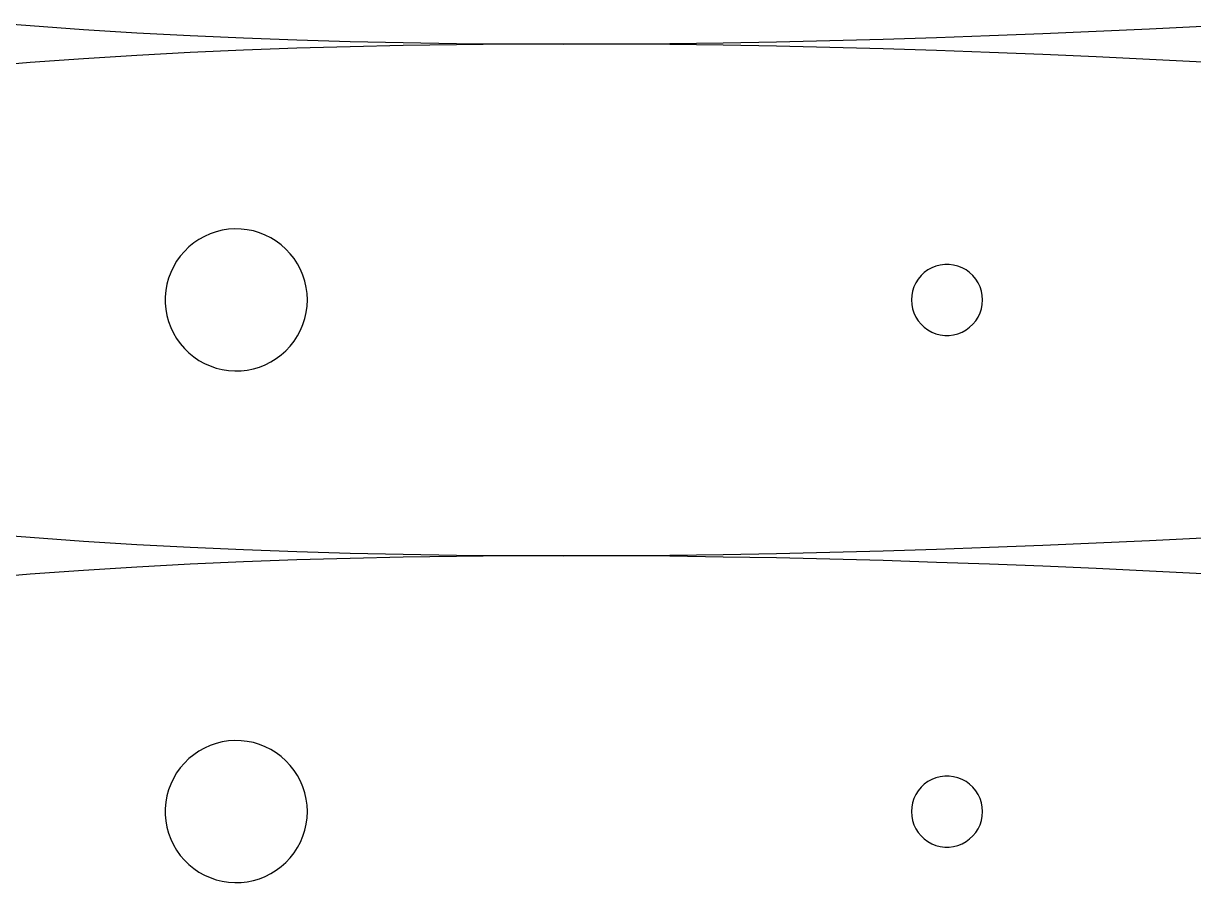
# Model space of a CAD drawing. Extents: x 0 to 1250, y 0 to 2500.
# Drawn here: x 652 to 734.4, y 337.1 to 397.6 of the extents above; entities that cross this region are included whole.
import ezdxf

# ---------------------------------------------------------------- set-up
doc = ezdxf.new("R2010")
doc.units = 0
doc.layers.get('0').update_dxf_attribs({"linetype": 'CONTINUOUS', "lineweight": 25})

msp = doc.modelspace()

# ---------------------------------------------------------------- linework, layer by layer
for points in [[(650.62, 397.613), (652.494, 397.461), (656.246, 397.189), (660, 396.954), (663.748, 396.754), (667.497, 396.587), (671.248, 396.451), (675, 396.342), (678.75, 396.26), (682.5, 396.203), (686.25, 396.17), (690.001, 396.158), (693.752, 396.168), (697.502, 396.199), (701.253, 396.248), (705.003, 396.316), (708.753, 396.402), (712.502, 396.504), (716.251, 396.622), (720, 396.755), (723.752, 396.902), (727.504, 397.063), (731.255, 397.237), (735.005, 397.423)], [(735.005, 394.894), (731.255, 395.08), (727.504, 395.254), (723.752, 395.414), (720, 395.562), (716.251, 395.695), (712.502, 395.813), (708.753, 395.915), (705.003, 396.001), (701.253, 396.069), (697.502, 396.118), (693.752, 396.148), (690.001, 396.158), (686.25, 396.147), (682.5, 396.114), (678.75, 396.056), (675, 395.974), (671.248, 395.866), (667.497, 395.729), (663.748, 395.562), (660, 395.363), (656.246, 395.128), (652.494, 394.856), (650.62, 394.704)], [(650.62, 361.598), (652.494, 361.447), (656.246, 361.174), (660, 360.94), (663.748, 360.74), (667.497, 360.573), (671.248, 360.436), (675, 360.328), (678.75, 360.246), (682.5, 360.189), (686.25, 360.155), (690.001, 360.144), (693.752, 360.154), (697.502, 360.184), (701.253, 360.234), (705.003, 360.302), (708.753, 360.387), (712.502, 360.49), (716.251, 360.608), (720, 360.741), (723.752, 360.888), (727.504, 361.049), (731.255, 361.222), (735.005, 361.409)], [(735.005, 358.879), (731.255, 359.066), (727.504, 359.239), (723.752, 359.4), (720, 359.547), (716.251, 359.68), (712.502, 359.798), (708.753, 359.901), (705.003, 359.986), (701.253, 360.054), (697.502, 360.104), (693.752, 360.134), (690.001, 360.144), (686.25, 360.133), (682.5, 360.099), (678.75, 360.042), (675, 359.96), (671.248, 359.852), (667.497, 359.715), (663.748, 359.548), (660, 359.349), (656.246, 359.114), (652.494, 358.841), (650.62, 358.69)]]:
    msp.add_lwpolyline(points)
for points in [[(672, 378.151), (671.98, 378.593), (671.922, 379.031), (671.825, 379.463), (671.69, 379.884), (671.519, 380.292), (671.312, 380.683), (671.071, 381.054), (670.798, 381.403), (670.496, 381.726), (670.167, 382.021), (669.812, 382.285), (669.436, 382.518), (669.04, 382.716), (668.629, 382.878), (668.205, 383.004), (667.771, 383.091), (667.332, 383.14), (666.889, 383.15), (666.448, 383.121), (666.011, 383.052), (665.582, 382.946), (665.163, 382.802), (664.76, 382.621), (664.373, 382.406), (664.008, 382.157), (663.665, 381.877), (663.349, 381.567), (663.062, 381.231), (662.805, 380.871), (662.581, 380.49), (662.391, 380.09), (662.238, 379.675), (662.122, 379.248), (662.044, 378.813), (662.005, 378.372), (662.005, 377.93), (662.044, 377.489), (662.122, 377.054), (662.238, 376.627), (662.391, 376.212), (662.581, 375.812), (662.805, 375.431), (663.062, 375.071), (663.349, 374.735), (663.665, 374.426), (664.008, 374.146), (664.373, 373.897), (664.76, 373.681), (665.163, 373.501), (665.582, 373.357), (666.011, 373.25), (666.448, 373.182), (666.889, 373.152), (667.332, 373.162), (667.771, 373.211), (668.205, 373.298), (668.629, 373.424), (669.04, 373.587), (669.436, 373.785), (669.812, 374.017), (670.167, 374.282), (670.496, 374.577), (670.798, 374.9), (671.071, 375.248), (671.312, 375.619), (671.519, 376.01), (671.69, 376.418), (671.825, 376.839), (671.922, 377.271), (671.98, 377.709)], [(719.5, 378.151), (719.48, 378.464), (719.422, 378.773), (719.324, 379.072), (719.191, 379.356), (719.023, 379.621), (718.822, 379.863), (718.594, 380.077), (718.34, 380.262), (718.064, 380.413), (717.773, 380.529), (717.468, 380.607), (717.157, 380.646), (716.843, 380.646), (716.532, 380.607), (716.227, 380.529), (715.936, 380.413), (715.66, 380.262), (715.406, 380.077), (715.178, 379.863), (714.977, 379.621), (714.809, 379.356), (714.676, 379.072), (714.578, 378.773), (714.52, 378.464), (714.5, 378.151), (714.52, 377.838), (714.578, 377.529), (714.676, 377.231), (714.809, 376.947), (714.977, 376.682), (715.178, 376.44), (715.406, 376.225), (715.66, 376.04), (715.936, 375.889), (716.227, 375.774), (716.532, 375.695), (716.843, 375.656), (717.157, 375.656), (717.468, 375.695), (717.773, 375.774), (718.064, 375.889), (718.34, 376.04), (718.594, 376.225), (718.822, 376.44), (719.023, 376.682), (719.191, 376.947), (719.324, 377.231), (719.422, 377.529), (719.48, 377.838)], [(672, 342.137), (671.98, 342.579), (671.922, 343.017), (671.825, 343.449), (671.69, 343.87), (671.519, 344.278), (671.312, 344.669), (671.071, 345.04), (670.798, 345.388), (670.496, 345.711), (670.167, 346.006), (669.812, 346.271), (669.436, 346.503), (669.04, 346.702), (668.629, 346.864), (668.205, 346.989), (667.771, 347.077), (667.332, 347.126), (666.889, 347.136), (666.448, 347.106), (666.011, 347.038), (665.582, 346.931), (665.163, 346.787), (664.76, 346.607), (664.373, 346.391), (664.008, 346.142), (663.665, 345.862), (663.349, 345.553), (663.062, 345.217), (662.805, 344.857), (662.581, 344.476), (662.391, 344.076), (662.238, 343.661), (662.122, 343.234), (662.044, 342.799), (662.005, 342.358), (662.005, 341.916), (662.044, 341.475), (662.122, 341.04), (662.238, 340.613), (662.391, 340.198), (662.581, 339.798), (662.805, 339.417), (663.062, 339.057), (663.349, 338.72), (663.665, 338.411), (664.008, 338.131), (664.373, 337.882), (664.76, 337.667), (665.163, 337.486), (665.582, 337.342), (666.011, 337.236), (666.448, 337.167), (666.889, 337.138), (667.332, 337.148), (667.771, 337.197), (668.205, 337.284), (668.629, 337.41), (669.04, 337.572), (669.436, 337.77), (669.812, 338.003), (670.167, 338.267), (670.496, 338.562), (670.798, 338.885), (671.071, 339.234), (671.312, 339.605), (671.519, 339.996), (671.69, 340.404), (671.825, 340.825), (671.922, 341.256), (671.98, 341.695)], [(719.5, 342.137), (719.48, 342.45), (719.422, 342.758), (719.324, 343.057), (719.191, 343.341), (719.023, 343.606), (718.822, 343.848), (718.594, 344.063), (718.34, 344.248), (718.064, 344.399), (717.773, 344.514), (717.468, 344.592), (717.157, 344.632), (716.843, 344.632), (716.532, 344.592), (716.227, 344.514), (715.936, 344.399), (715.66, 344.248), (715.406, 344.063), (715.178, 343.848), (714.977, 343.606), (714.809, 343.341), (714.676, 343.057), (714.578, 342.758), (714.52, 342.45), (714.5, 342.137), (714.52, 341.823), (714.578, 341.515), (714.676, 341.216), (714.809, 340.932), (714.977, 340.667), (715.178, 340.425), (715.406, 340.21), (715.66, 340.026), (715.936, 339.875), (716.227, 339.759), (716.532, 339.681), (716.843, 339.642), (717.157, 339.642), (717.468, 339.681), (717.773, 339.759), (718.064, 339.875), (718.34, 340.026), (718.594, 340.21), (718.822, 340.425), (719.023, 340.667), (719.191, 340.932), (719.324, 341.216), (719.422, 341.515), (719.48, 341.823)]]:
    msp.add_lwpolyline(points, close=True)

doc.saveas('drawing.dxf')
